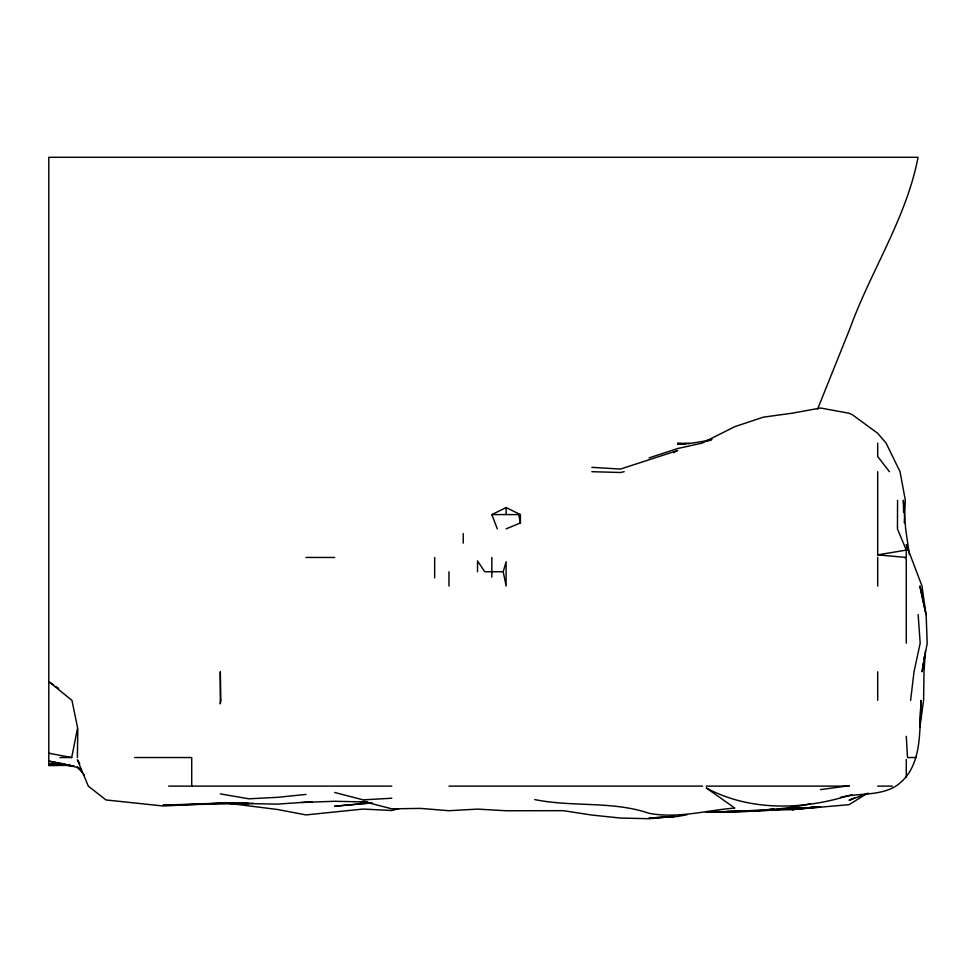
<?xml version="1.0" encoding="UTF-8"?>
<svg xmlns="http://www.w3.org/2000/svg" width="976" height="976" viewBox="0 0 976 976"><rect width="100%" height="100%" fill="white"/><g stroke="black" fill="none" stroke-linecap="round" stroke-linejoin="round"><path stroke-width="1.46" d="M897.566 500.285L897.456 528.87L906.277 550.098L906.277 557.455L877.692 554.868L877.692 471.701M77.385 757.535L77.824 728.95L71.956 700.365L48.8 681.638L53.704 685.042M904.276 522.855L905.35 500.285L900.043 471.701L886.086 443.128L877.692 433.271L852.109 414.544L849.108 413.263L820.523 408.017L791.951 413.226L763.366 417.155L734.782 426.658L702.086 443.128L677.612 448.545L649.028 457.903M919.892 724.436L921.1 700.365C919.002 729.658 923.625 767.343 895.883 786.119C878.912 796.392 858.965 792.683 840.531 797.355M925.394 650.724L924.004 671.781L923.601 700.365L919.868 727.449M910.608 700.365L914.012 671.781L920.185 643.196L918.148 614.624M923.296 662.753L922.1 671.781L927.2 643.196L926.139 614.624L919.88 586.039L926.004 614.624L921.978 586.039L906.277 544.584L907.826 550.305M923.699 659.752L924.089 656.738M59.926 757.535L71.699 757.535L77.385 728.95M503.213 571.741L506.117 561.737L506.117 586.039L503.213 571.741L484.767 571.741L477.532 560.944L477.532 571.741M817.546 409.212L849.852 328.79C870.751 270.913 906.35 218.307 918.05 157.295L48.8 157.295L48.8 765.611L69.857 765.33M849.108 785.717L820.523 789.608M866.505 793.805L849.108 804.675L791.951 809.641L766.367 810.3M673.721 452.547L677.612 450.509L620.455 469.066L591.871 467.333M497.321 528.87L491.831 514.584L506.117 507.581L520.415 514.584L520.415 522.965L506.117 528.87M854.549 797.734L849.108 800.296L868.164 793.171M398.94 808.64L391.791 810.519L363.206 809.055L306.037 814.911L277.465 809.507L224.809 802.833M711.919 439.383L706.197 440.737L710.711 440.383M624.189 471.701L620.455 472.494L591.871 471.701M851.975 794.879L849.108 795.464C802.784 809.921 749.958 811.495 706.197 787.925L734.782 808.03C706.246 810.348 677.71 818.815 649.028 813.289C612.098 800.71 572.534 807.311 534.702 799.564M810.519 803.724C776.335 811.52 741.052 811.019 706.197 812.044M687.116 814.692L677.612 816.485L649.028 818.059L674.611 816.387M877.692 554.868L906.277 550.098M773.895 808.653L763.366 810.251L727.254 811.349M312.064 801.747L277.465 804.114L220.295 803.15L163.126 805.993L105.969 799.954L88.316 786.119L77.385 759.877L79.751 763.622M808.494 807.713L791.951 809.641L820.523 806.725L809.995 807.323M811.507 807.359L817.522 806.664M363.206 803.663L370.734 802.833M306.037 794.427L277.465 797.331L248.88 798.807L220.295 793.878M372.234 802.894L334.622 806.213L361.706 803.797M674.611 816.461L649.028 818.705L620.455 818.047L591.871 815.07L563.286 810.678L506.117 810.751L477.532 809.116L448.96 810.714L420.375 808.396L391.791 808.836L363.206 801.418L366.22 801.638M710.711 440.115L692.167 443.128L677.612 444.031L685.14 444.104M766.367 810.104L773.895 809.58M776.896 809.372L803.98 807.652M760.353 810.568L734.782 812.288L706.197 811.91L719.739 811.544M391.791 798.222L363.206 799.881L334.622 792.463M367.72 802.004L334.622 801.272L301.535 802.516M820.523 807.225L791.951 808.335L763.366 810.849L734.782 811.154L754.338 810.58M253.394 803.333L163.126 805.139L220.295 803.15L248.88 803.492L232.325 802.784M69.857 765.221L48.8 764.818L69.857 765.086M491.831 514.584L520.415 514.584M306.037 557.455L334.622 557.455M134.542 757.535L191.711 757.535L191.711 786.119M916.501 757.535L907.521 757.535L906.277 736.343M168.604 786.119L391.791 786.119M448.96 786.119L702.574 786.119M706.197 786.119L849.108 786.119M877.692 786.119L892.21 786.119M677.612 443.128L689.654 443.629M367.72 802.406L360.193 801.845M59.329 764.391L48.8 763.818L74.371 766.05M65.343 764.72L69.857 764.964M65.953 764.232L48.8 761.121L77.385 767.368L81.106 769.796M48.8 753.228L71.699 757.535M81.106 769.552L77.385 767.087L84.217 774.92M56.169 686.75L58.621 688.446M889.441 471.701L877.692 456.536L877.692 443.128M904.972 557.455L906.277 559.309L906.277 643.196M518.744 514.584L520.415 522.965M909.376 554.527L905.655 528.87L903.349 500.285L903.617 512.327M906.277 759.487L906.277 777.421M877.692 557.455L877.692 586.039M877.692 671.781L877.692 700.365M506.117 507.581L506.117 514.584M491.831 557.455L491.831 577.121M463.246 533.555L463.246 543.156M448.96 571.741L448.96 586.039M434.662 557.455L434.662 577.914M220.808 700.365L220.295 703.867L220.295 671.781L220.808 700.365"/></g></svg>
